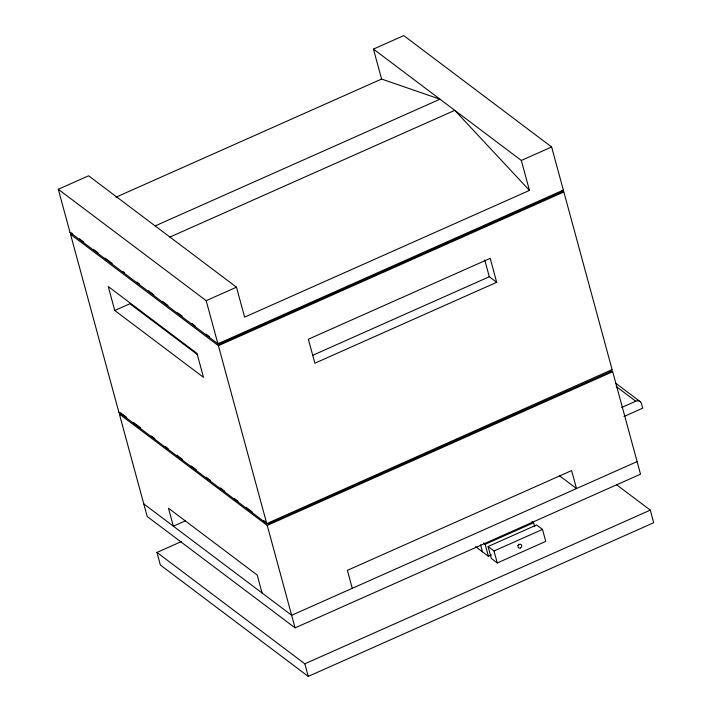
<?xml version="1.0" encoding="UTF-8"?>
<svg xmlns="http://www.w3.org/2000/svg" width="712" height="712" viewBox="0 0 712 712"><rect width="100%" height="100%" fill="white"/><g stroke="black" fill="none" stroke-linecap="round" stroke-linejoin="round"><path stroke-width="1.07" d="M563.352 190.113L561.136 192.053L219.314 344.118L217.899 343.798L70.016 232.423L58.295 189.285L88.599 175.802L236.482 287.185L244.617 317.134L529.461 190.415L521.326 160.458L373.453 49.084L403.748 35.6L551.631 146.975L563.352 190.113L217.899 343.798L206.177 300.66L58.295 189.285M116.003 197.188L381.588 79.041L439.989 99.199L155.145 225.927M562.088 190.656L563.859 191.991L612.204 369.928L609.988 371.869L268.166 523.934L266.751 523.614L118.868 412.239L70.524 234.292L72.562 233.394M169.937 237.06L454.781 110.342L529.461 190.415M114.757 310.494L203.481 377.324L196.966 353.357L108.242 286.527L114.757 310.494L129.904 303.757L197.34 354.54M206.177 300.66L236.482 287.185M521.326 160.458L551.631 146.975M70.524 234.292L218.406 345.676L563.859 191.991M610.923 370.391L612.694 371.726L640.524 474.183L295.071 627.868L147.197 516.485L119.358 414.037L121.396 413.129M312.559 355.368L489.295 276.737L496.691 282.308L314.873 363.2L308.358 339.232L490.176 258.34L496.691 282.308M185.476 520.792L173.354 526.186L168.468 508.208L257.201 575.038L262.078 593.007M616.637 484.792L650.287 510.13L653.705 522.715L308.252 676.4L160.369 565.025L156.952 552.441L181.338 541.592M119.358 414.037L267.24 525.412L612.694 371.726M621.656 407.478L635.727 401.221A5.207 4.397 -53 0 1 641.494 403.686L642.713 408.181L623.997 416.511M637.106 461.599L291.653 615.284L143.78 503.909M483.448 543.034L485.139 544.306L533.626 522.733L534.712 526.729M488.094 546.531L536.581 524.958L542.5 529.417L545.748 541.396L497.27 562.969L491.351 558.511L488.094 546.531L494.012 550.981L497.27 562.969M494.012 550.981L542.5 529.417M475.554 546.611L488.396 556.286L491.422 554.933M156.952 552.441L304.834 663.815L650.287 510.13M70.016 232.423L72.41 233.67M118.868 412.239L120.47 413.067M611.911 369.706L266.751 523.614L218.406 345.676M615.488 383.047L640.275 401.71M616.254 386.554L635.727 401.221M559.677 475.892L576.506 488.557L571.62 470.588L347.376 570.348L352.262 588.326M531.935 521.46L533.626 522.733M79.406 238.751L83.838 242.08M93.575 249.423L98.007 252.751M105.091 258.091L112.176 263.422M122.802 271.423L124.573 272.758M136.962 282.094L139.623 284.097M148.479 290.763L153.792 294.768M162.648 301.434L167.961 305.439M177.697 312.773L182.121 316.11M191.866 323.444L195.408 326.114M206.035 334.115L209.577 336.785M217.543 342.784L219.314 344.118M122.064 413.894L126.496 417.232M133.58 422.563L140.665 427.903M151.291 435.904L154.833 438.574M165.451 446.575L168.112 448.578M176.968 455.244L182.281 459.249M191.136 465.915L196.45 469.92M206.186 477.254L210.61 480.591M220.355 487.925L224.778 491.253M234.524 498.596L238.066 501.266M246.032 507.264L252.235 511.928M263.743 520.606L265.514 521.932M484.765 260.067L489.295 276.737M373.453 49.084L381.588 79.041M485.139 544.306L488.396 556.286M480.582 544.84L482.478 551.827M267.24 525.412L295.071 627.868M304.834 663.815L308.252 676.4M518.745 544.164A2.083 1.762 -53 0 1 517.864 545.49M520.365 547.991A2.083 1.762 -53 0 0 521.211 544.591A2.083 1.762 -53 0 0 518.06 545.997A2.083 1.762 -53 0 0 520.365 547.991"/></g></svg>
